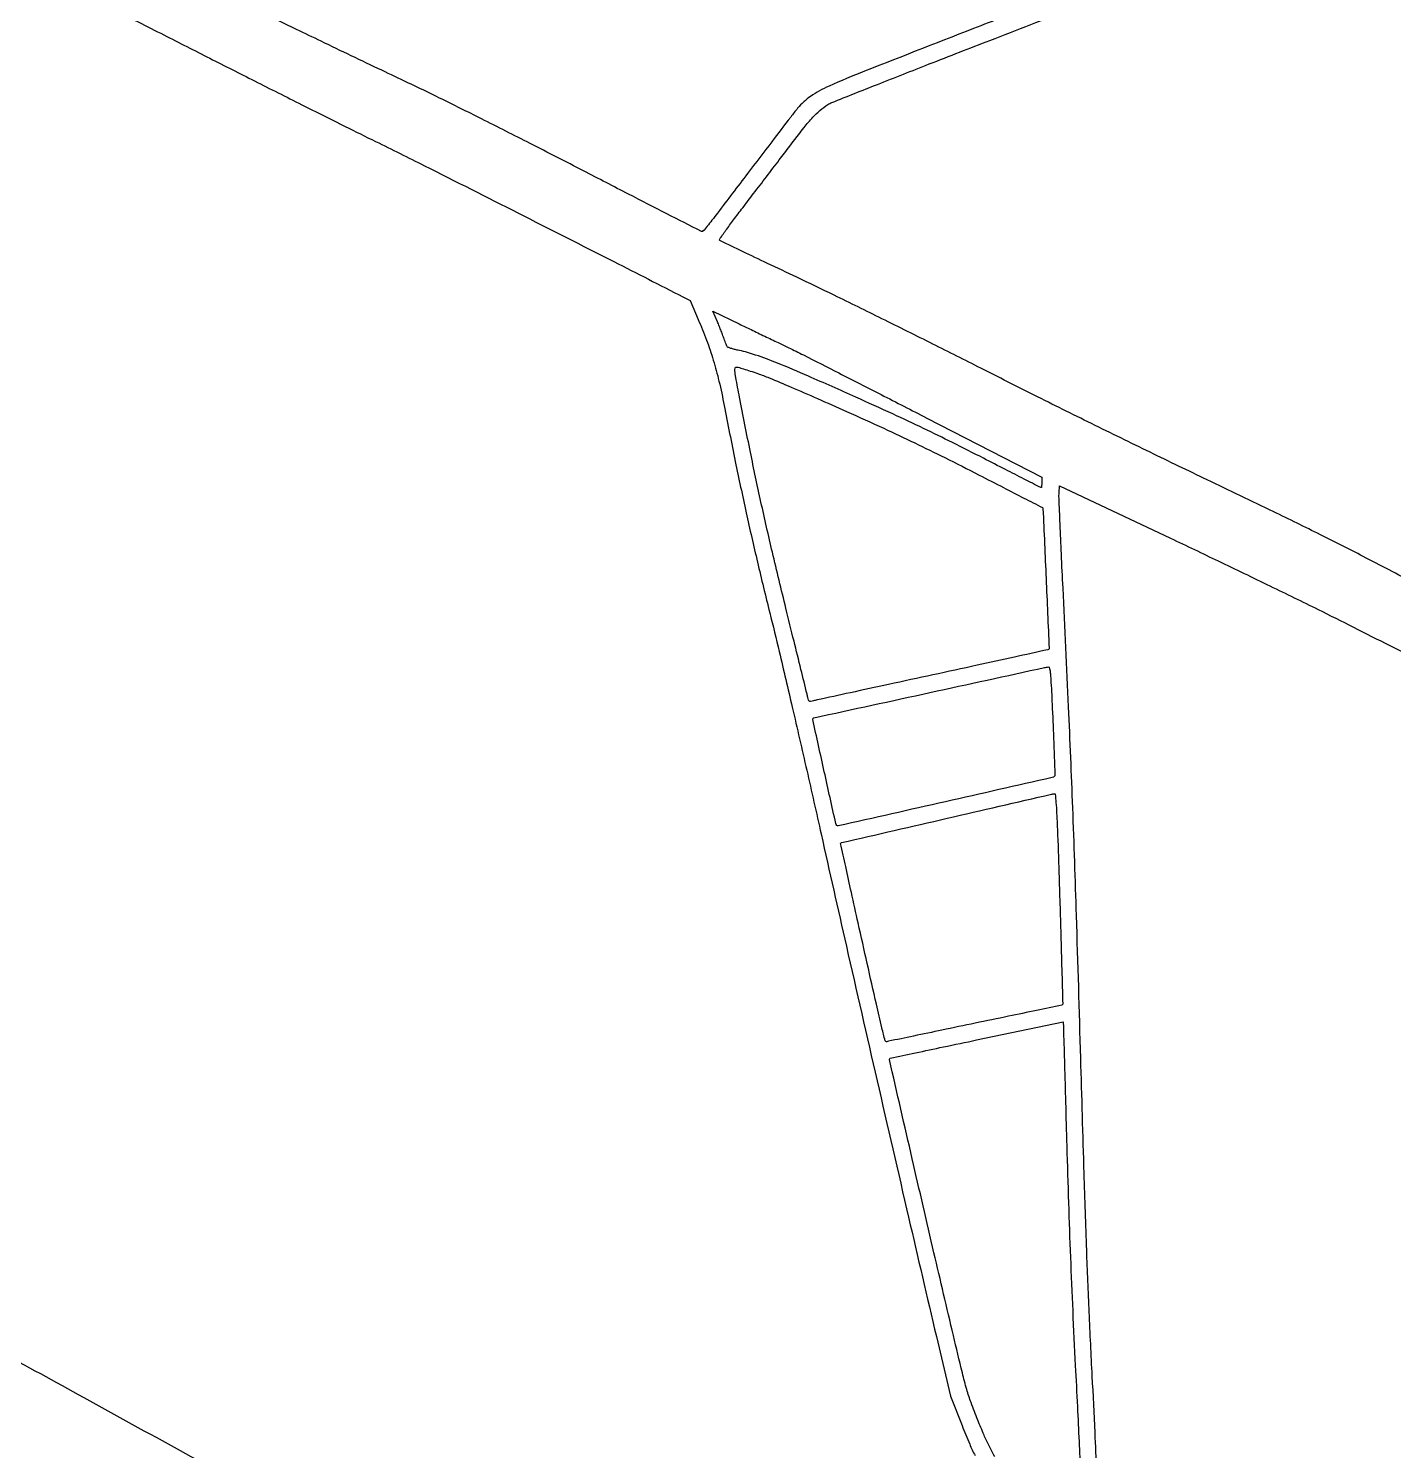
# Model space of a CAD drawing. Header units: metres. Extents: x 244 to 6504, y 133 to 4776.
# Drawn here: x 3610 to 4352, y 2975 to 3748 of the extents above; entities that cross this region are included whole.
import ezdxf

# ---------------------------------------------------------------- set-up
doc = ezdxf.new("R2010")
doc.units = ezdxf.units.M
doc.header["$MEASUREMENT"] = 0

msp = doc.modelspace()

# ---------------------------------------------------------------- linework, layer by layer
for points in [[(2390.74, 4302.36, -0.000001), (2436.6, 4383.87, -0.253439)], [(2985.13, 3282.36, 0.000001), (3054.44, 3256.15, 0.000001), (3117.63, 3232.25, 0.000001), (3170.61, 3212.21, 0.000007)], [(5649.78, 2908.29, -0.000001), (5592.12, 2927.27, -0.000136)], [(1770.95, 4232.21, -0.000001), (1756.31, 4203.53, -0.092463)], [(2661.8, 3304.26, -0.000001), (2697.55, 3290.75, -0.000089)], [(2166.88, 2385.74, -0.000003), (2059.01, 2428.09, -0.099946)], [(2809.66, 3348.58, -0.000003), (2861.11, 3329.19, -0.000175)], [(3786.66, 2922.9, 0.000685), (3692.42, 2974.87, -0.000176), (3640.05, 3003.67, -0.00024), (3592.9, 3029.66, -0.000156), (3553.29, 3051.52, -0.002791), (3540.61, 3058.62, 0.011957), (3524.79, 3067.11, 0.003929), (3501.11, 3078.85, 0.001858), (3461.27, 3098.03, 0.000234), (3375.01, 3139.12), (3228.05, 3209.03), (3155.52, 3236.5, 0.000109), (3110.93, 3253.38, 0.000013), (3012.15, 3290.74, 0.000016), (2894.73, 3335.15, 0.000013), (2769.32, 3382.57, -0.00051)], [(3277.66, 3166.01, -0.000003), (3312.3, 3149.56, -0.000078)], [(4212.18, 3782.53, -0.00001), (4187.33, 3772.81, -0.000308)], [(4159.87, 3762.08, -0.000186), (4127.31, 3749.41, 0.000628), (4064.03, 3724.7, 0.012437), (4044.83, 3716.62, 0.043116), (4034.83, 3711.04, 0.073259), (4027.78, 3704.58, 0.007003), (4024, 3699.8, 0.000505), (4013.74, 3686.4, 0.000638), (4000.6, 3669.17, 0.00033), (3984.22, 3647.6, -0.003586), (3981.25, 3643.75, -0.005695), (3978.65, 3640.49, -0.001686), (3976.36, 3637.72, -0.21014), (3975.97, 3637.52, -0.131307), (3975.48, 3637.63, -0.000037), (3956.74, 3647.21, -0.000681), (3935.95, 3657.88, -0.000413), (3911.38, 3670.56, 0.001258), (3882.42, 3685.44, 0.001668), (3856, 3698.82, 0.001854), (3833.26, 3710.14, 0.004201), (3815.96, 3718.49, -0.000871), (3801.81, 3725.2, -0.000541), (3785.23, 3733.12, -0.000543), (3768.89, 3740.98, -0.000983), (3755.53, 3747.45), (3726.57, 3761.55)], [(3655.55, 3758.51, -0.000399), (3683.43, 3744.43, -0.000553), (3708.39, 3731.76, 0.000748), (3732.65, 3719.47, 0.000629), (3758.38, 3706.51, 0.000634), (3781.9, 3694.74, 0.00176), (3798.48, 3686.55, -0.002751), (3824.97, 3673.38, -0.000456), (3875.82, 3647.71, -0.000532), (3927.97, 3621.25, -0.001395), (3965.34, 3602.11), (3969.31, 3600.06), (3973.77, 3589.8, -0.01355), (3978.28, 3578.61, -0.015655), (3981.94, 3567.71, -0.014953), (3985.04, 3556.19, -0.010579), (3987.86, 3543.09, 0.002773), (3993.92, 3512.62, 0.003606), (3999.83, 3484.78, 0.003744), (4005.95, 3457.91, 0.003445), (4012.64, 3430.39, -0.003148), (4017.77, 3409.29, -0.001114), (4024.87, 3379.03, -0.001076), (4032.75, 3344.75, -0.00105), (4040.55, 3310.15, 0.000915), (4054.29, 3249.11, 0.000536), (4070.96, 3176.06, 0.000532), (4088.06, 3101.84, 0.000795), (4103.18, 3037), (4110.81, 3004.54), (4117.13, 2988.64, 0.005154), (4121.26, 2978.56, 0.018758), (4124.19, 2972.29, 0.015478)], [(4363.27, 3446.26, 0.001943), (4335, 3461.02, 0.003556), (4311.81, 3472.8, 0.0031), (4286.45, 3485.27, 0.001126), (4250.33, 3502.65, -0.001547), (4219.33, 3517.59, -0.001408), (4187.44, 3533.2, -0.00143), (4156.24, 3548.7, -0.001777), (4127.3, 3563.3, 0.001609), (4101.28, 3576.43, 0.001347), (4073.59, 3590.21, 0.001383), (4047.63, 3602.95, 0.002863), (4027.27, 3612.73, -0.000477), (4011.36, 3620.28, -0.000777), (3997.87, 3626.72, -0.000079), (3985.82, 3632.5, -0.077186), (3985.32, 3632.84, -0.373839), (3985.28, 3633.29, -0.001181), (3988.8, 3638.24, -0.005412), (3992.93, 3643.89, -0.003265), (3997.94, 3650.49, 0.000499), (4003.88, 3658.24, 0.000305), (4010.87, 3667.4, 0.000305), (4017.8, 3676.48, 0.000541), (4023.49, 3683.98, -0.004016), (4031.3, 3694.11, -0.019033), (4036.03, 3699.7, -0.031702), (4039.89, 3703.42, -0.032487), (4044.17, 3706.59, -0.048865), (4046.36, 3707.72, -0.000211), (4071.14, 3717.55, -0.001028), (4099.32, 3728.65, -0.000648), (4132.27, 3741.5, 0.000465), (4176.68, 3758.8, 0.002461)], [(2910.82, 2101.23, -0.000002), (2871.64, 2116.15, -0.08954)], [(3742.17, 2759.42, 0.000002), (3749.92, 2779.53, 0.000119)], [(3810.74, 2887.17, 0.000009), (3776.68, 2810.24, 0.000019), (3743.02, 2734.21, 0.015605)], [(4190.3, 2963.8, 0.002821), (4189.41, 2984.84, 0.000954), (4187.88, 3015.47, -0.001856), (4186.21, 3050.23, -0.00203), (4184.85, 3083.98, -0.001471), (4183.46, 3125.7, -0.000458), (4181.62, 3188.36, 0.000707), (4179.3, 3265.78, 0.001601), (4177.28, 3324.36, 0.001772), (4175.01, 3379.18, 0.001086), (4171.98, 3443.79, -0.000765), (4171.09, 3462.38, -0.001133), (4170.38, 3478.67, -0.000499), (4169.81, 3492.6, -0.0226), (4169.83, 3495.48), (4170.03, 3499.41), (4230.37, 3470.91, -0.001582), (4256.33, 3458.54, -0.001235), (4284.44, 3444.96, -0.001248), (4310.57, 3432.18, -0.003047), (4329.73, 3422.59, -0.000115), (4349.54, 3412.53, -0.000039), (4378.21, 3397.96, -0.000039), (4409.84, 3381.87, -0.000045)], [(4134.85, 2971.9, -0.014871), (4131.79, 2977.57, -0.014902), (4129.08, 2983.4, -0.005796), (4125.67, 2991.62, -0.007391), (4122.02, 3001.08, -0.018091), (4119.7, 3008.17, -0.010704), (4117.3, 3017.25, -0.00125), (4112.41, 3037.66, -0.000961), (4101.87, 3082.53, -0.000652), (4090.03, 3133.67, -0.000015), (4077.64, 3187.55, -0.258399), (4077.8, 3188.1, -0.144558), (4078.08, 3188.26, -0.000041), (4091.8, 3191.19, -0.000742), (4107.03, 3194.43, -0.00045), (4125.05, 3198.22), (4172.01, 3208.04), (4172.17, 3204.99, -0.005291), (4172.26, 3202.65, -0.000046), (4172.77, 3184.84, -0.000162), (4173.35, 3164.37, -0.000104), (4174, 3140.67, 0.00135), (4174.94, 3109.69, 0.001554), (4176, 3080.15, 0.001577), (4177.23, 3051, 0.00148), (4178.67, 3021.23, -0.000599), (4179.79, 2998.89, -0.000985), (4180.68, 2979.99, -0.000069), (4181.44, 2963.01, -0.150693)], [(3719.93, 2767.49, 0.000007), (3741.95, 2759.22, 0.339141)], [(3787.3, 2876.66, -0.000018), (3795.04, 2896.69, -0.030606)]]:
    msp.add_lwpolyline(points, format="xyb")
for points in [[(4022.97, 3574.41, -0.005714), (4030.91, 3570.5, -0.000545), (4050.19, 3560.7, -0.000695), (4073.15, 3548.97, -0.000548), (4097.97, 3536.2), (4160.38, 3504.01), (4160.4, 3501.2, -0.010243), (4160.39, 3500.12, -0.016959), (4160.33, 3499.21, -0.010989), (4160.24, 3498.49, -0.372088), (4160.12, 3498.38, -0.118333), (4159.88, 3498.44, -0.000034), (4150.79, 3503.07, -0.000623), (4140.72, 3508.21, -0.000378), (4128.82, 3514.33, 0.003213), (4111.96, 3522.87, 0.004011), (4096.19, 3530.57, 0.003732), (4079.42, 3538.45, 0.002245), (4059.4, 3547.55, 0.002294), (4033.6, 3559.01, 0.008045), (4016.83, 3566.04, 0.012197), (4004.94, 3570.48, 0.03148), (3996.11, 3572.91, -0.009116), (3993.91, 3573.42, -0.012171), (3991.94, 3573.96, -0.009455), (3990.32, 3574.48, -0.111678), (3989.76, 3574.82, -0.083238), (3989.4, 3575.31, -0.012766), (3988.89, 3576.41, -0.013965), (3988.34, 3577.75, -0.011712), (3987.84, 3579.2, 0.010841), (3987.22, 3580.99, 0.004181), (3986.29, 3583.45, 0.004137), (3985.23, 3586.1, 0.005093), (3984.2, 3588.56), (3981.74, 3594.27), (3996.06, 3587.35, 0.000273), (4002.46, 3584.26, 0.000177), (4009.87, 3580.7, 0.000178), (4017.12, 3577.21, 0.000336)], [(4006.09, 3560.42, -0.015197), (4012.3, 3558.06, -0.002474), (4024.19, 3553.05, -0.002633), (4038.53, 3546.84, -0.001977), (4054.25, 3539.86, -0.002326), (4074.57, 3530.63, -0.004011), (4091.39, 3522.72, -0.00414), (4107.72, 3514.73, -0.002688), (4126.45, 3505.23, -0.000094), (4139.61, 3498.47, -0.000157), (4150.7, 3492.76, -0.000003), (4160.76, 3487.58, -0.091313), (4160.83, 3487.53, -0.173436), (4161.1, 3486.86, -0.000033), (4162.77, 3449.01, -0.000028), (4164.44, 3411.1, -0.210336), (4164.21, 3410.54, -0.142857), (4163.81, 3410.31, -0.000045), (4145.57, 3406.28, -0.000774), (4125.31, 3401.83, -0.00047), (4101.33, 3396.63, 0.000097), (4077.21, 3391.42, 0.000153), (4056.49, 3386.93, 0.000036), (4038.32, 3382.99, 0.006246), (4036.39, 3382.54, -0.016205), (4034.79, 3382.2, -0.179324), (4034.15, 3382.32, -0.185404), (4033.76, 3382.82, -0.017536), (4033.34, 3384.35, 0.002415), (4032.9, 3386.19, 0.000023), (4029.6, 3399.58, 0.000077), (4025.81, 3414.98, 0.00005), (4021.42, 3432.8, -0.002663), (4014.07, 3463.29, -0.003749), (4007.86, 3490.57, -0.003798), (4002.13, 3517.66, -0.002849), (3996.21, 3547.57, -0.001134), (3994.18, 3558.27, -0.019556), (3993.66, 3561.79, -0.081886), (3993.75, 3563.4, -0.351165), (3994.45, 3563.96, -0.070648), (3995.39, 3563.83, -0.003339), (3998.44, 3562.92, -0.005437), (4002.06, 3561.77, -0.003879)], [(4165.34, 3394.21, -0.003756), (4166.06, 3380.58, -0.001573), (4166.83, 3362.21, -0.000098), (4167.61, 3342.07, -0.208909), (4167.39, 3341.5, -0.141632), (4166.14, 3340.81, -0.000042), (4108.11, 3327.68, -0.000025), (4049.81, 3314.5, -0.272302), (4049.07, 3314.74, -0.128595), (4048.51, 3315.82, -0.000116), (4042.28, 3343.99, -0.000067), (4035.99, 3372.41, -0.25609), (4036.17, 3373.03, -0.143638), (4036.65, 3373.29, -0.000005), (4099.7, 3387.04, -0.000021), (4161.96, 3400.62, -0.033764), (4164.17, 3400.94, -0.361827), (4164.53, 3400.68, -0.022299), (4164.84, 3399.28, -0.020788), (4165.12, 3397.21, -0.007332)], [(4168.92, 3312.73, -0.002213), (4169.77, 3288.91, -0.000814), (4170.77, 3255.27, -0.000024), (4171.83, 3217.73, -0.244967), (4171.6, 3217.27, -0.107988), (4171.38, 3217.17, -0.000017), (4157.61, 3214.27, -0.00042), (4142.37, 3211.08, -0.000254), (4124.32, 3207.32, 0.000139), (4106.22, 3203.55, 0.000225), (4090.81, 3200.34, 0.000029), (4077.1, 3197.47, 0.016937), (4076.29, 3197.27, -0.417727), (4075.34, 3197.82, -0.006145), (4073.57, 3204.75, -0.004213), (4070.55, 3217.7, -0.000195), (4060.68, 3261.78, -0.000551), (4056.98, 3278.39, -0.000915), (4053.91, 3292.4, -0.000038), (4051.16, 3305.05, -0.275316), (4051.23, 3305.25, -0.121458), (4051.63, 3305.45, -0.000004), (4108.96, 3318.67, -0.000014), (4165.64, 3331.73, -0.029569), (4167.43, 3332.03, -0.420025), (4167.79, 3331.74, -0.002815), (4168.16, 3327.29, -0.006925), (4168.53, 3321.37, -0.002329)]]:
    msp.add_lwpolyline(points, format="xyb", close=True)

doc.saveas('drawing.dxf')
